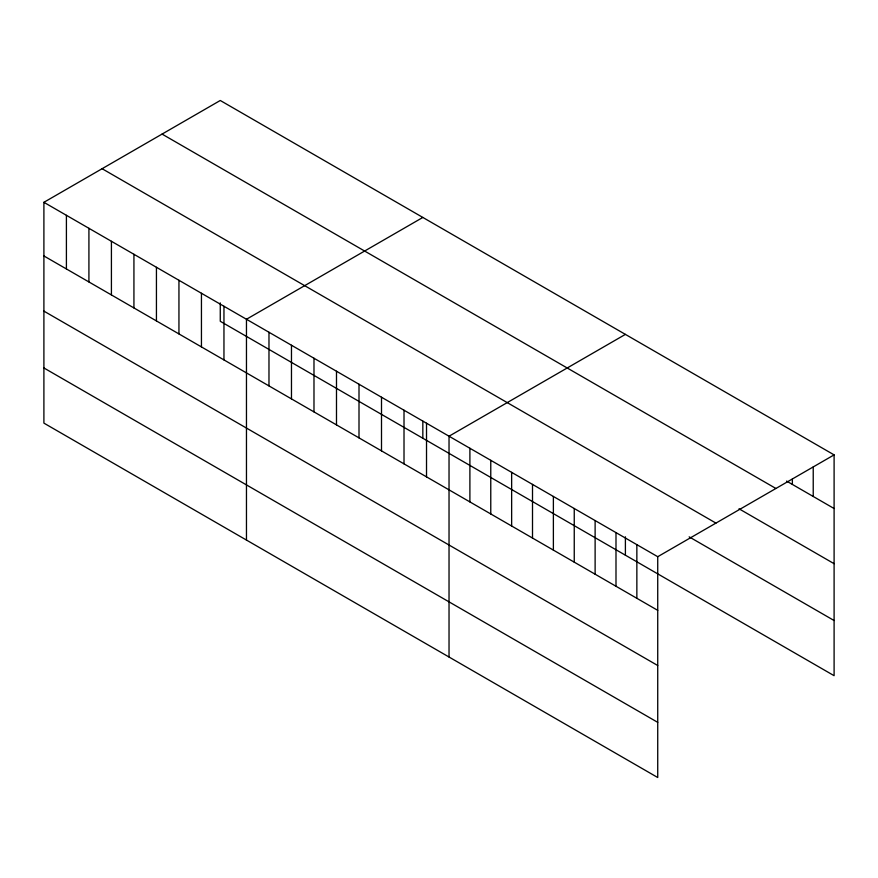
<?xml version="1.0" encoding="UTF-8"?>
<svg xmlns="http://www.w3.org/2000/svg" width="878" height="878" viewBox="0 0 878 878"><rect width="100%" height="100%" fill="white"/><g stroke="black" fill="none" stroke-linecap="round" stroke-linejoin="round"><path stroke-width="1.32" d="M43.9 202.313L657.732 556.707L657.732 777.513L43.9 423.119L43.9 202.313L220.268 100.487L834.1 454.881L834.1 675.687L220.268 321.293L220.268 302.91M422.834 217.437L246.466 319.263L246.466 540.069M625.399 334.386L449.031 436.212L449.031 657.018M657.732 556.707L834.1 454.881M786.567 481.078L834.1 508.527M162.068 134.093L775.9 488.475M739.024 508.801L834.1 563.687M102.1 168.708L715.932 523.101M689.164 536.853L834.1 620.526M43.9 255.959L657.732 610.353M43.9 311.119L657.732 665.513M43.9 367.959L657.732 722.353M813.226 466.964L813.226 496.476M792.362 479.059L792.362 484.426M636.857 544.656L636.857 598.302M625.399 536.809L625.399 555.192M615.994 532.606L615.994 586.252M595.119 520.555L595.119 574.201M574.245 508.505L574.245 562.15M553.381 496.454L553.381 550.1M532.507 484.404L532.507 538.049M511.644 472.353L511.644 525.999M490.769 460.313L490.769 513.959M469.895 448.263L469.895 501.909M426.521 423.218L426.521 476.864M422.834 421.177L422.834 438.243M404.012 410.224L404.012 463.869M381.502 397.229L381.502 450.875M359.003 384.235L359.003 437.881M336.493 371.24L336.493 424.886M313.984 358.246L313.984 411.892M291.474 345.252L291.474 398.897M268.975 332.257L268.975 385.903M223.956 306.268L223.956 359.914M201.446 293.274L201.446 346.92M178.947 280.28L178.947 333.925M156.438 267.285L156.438 320.931M133.928 254.291L133.928 307.937M111.418 241.296L111.418 294.942M88.919 228.302L88.919 281.948M66.41 215.308L66.41 268.953"/></g></svg>
